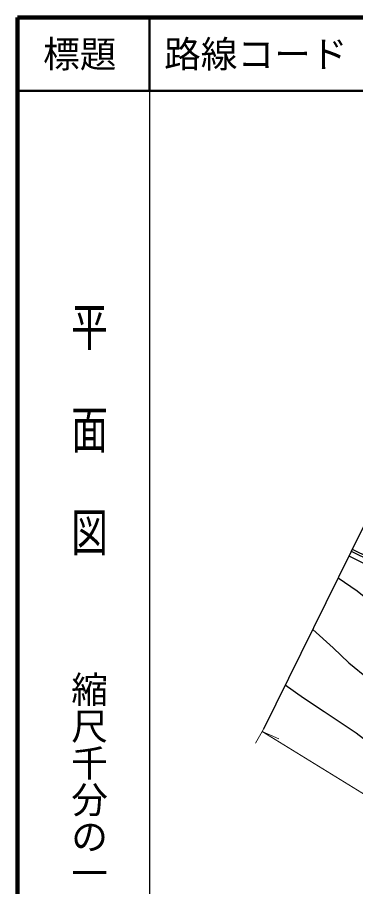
# Model space of a CAD drawing. Units: millimetres at full size, sheet at 1:1000; details may follow other scales. Extents: x 40000 to 680000, y 20000 to 380000.
# Drawn here: x 40000 to 86110, y 261650 to 380000 of the extents above; entities that cross this region are included whole.
import ezdxf
from ezdxf.enums import TextEntityAlignment as Align

# ---------------------------------------------------------------- set-up
doc = ezdxf.new("R2010")
doc.units = ezdxf.units.MM
doc.header["$LTSCALE"] = 1000
for name, color, linetype, lineweight in [('M-BGD', 7, 'Continuous', 25), ('M-BMK-OTRS', 5, 'Continuous', 25), ('M-STR-HTXT', 7, 'Continuous', 13), ('M-TTL', 2, 'Continuous', 140), ('M-TTL-BAND', 7, 'Continuous', 25), ('M-TTL-LINE', 7, 'Continuous', 50)]:
    doc.layers.add(name, color=color, linetype=linetype, lineweight=lineweight)
doc.layers.add('M-TTL-TXT', color=7, linetype='Continuous')
doc.styles.add('@ＭＳ ゴシック', font='')
doc.styles.add('ＭＳ ゴシック', font='')
doc.styles.get('@ＭＳ ゴシック').set_extended_font_data('@MS Gothic')
doc.styles.get('ＭＳ ゴシック').set_extended_font_data('MS Gothic')

msp = doc.modelspace()

# ---------------------------------------------------------------- linework, layer by layer
at = {"layer": 'M-BGD'}
for points in [[(85195, 306683), (94397, 302070), (99038, 299766), (104610, 296804)], [(85500, 307301), (123111, 288862), (147513, 276850), (155653, 272997), (165665, 268850), (176194, 265045), (188740, 261113), (198946, 258351)], [(85654, 307615), (123265, 289176), (147665, 277165), (155795, 273317), (165792, 269176), (176306, 265377), (188838, 261449), (199038, 258688)], [(83720, 303693), (86310, 301905), (91199, 298025), (97158, 293557), (101468, 290397)], [(80256, 296669), (83057, 294149), (85196, 292131), (87882, 289942), (90106, 288129), (92100, 286801), (94785, 284972), (96924, 283501), (99541, 281517), (101825, 279678)], [(76526, 289105), (79025, 287373), (81803, 285511), (86185, 282596), (88359, 280906), (89187, 280096), (90653, 278613), (92417, 276704), (94539, 274600), (96643, 272876), (99076, 271030), (101198, 269496), (103027, 268202), (106106, 266399), (109660, 264330), (113265, 262175), (115991, 260692)]]:
    msp.add_lwpolyline(points, dxfattribs=at)
at = {"layer": 'M-BMK-OTRS'}
msp.add_line((103064, 342917), (73565, 283100), dxfattribs=at)
at = {"layer": 'M-STR-HTXT'}
for p, q in [((73565, 283100), (72469, 281169)), ((73374, 282763), (75624, 281781))]:
    msp.add_line(p, q, dxfattribs=at)
msp.add_lwpolyline([(73374, 282763), (91067, 271884), (108421, 262709), (124620, 254856), (139687, 248277), (155115, 242464), (172330, 238178), (191937, 234004), (203608, 232128), (215933, 230557), (233038, 228972), (246685, 228372), (257360, 228281), (265376, 228281), (281856, 228497), (290225, 228497), (318720, 228546)], dxfattribs=at)
at = {"layer": 'M-TTL'}
for p, q in [((40000, 380000), (40000, 20000)), ((680000, 380000), (40000, 380000))]:
    msp.add_line(p, q, dxfattribs=at)
at = {"layer": 'M-TTL-BAND'}
msp.add_line((58000, 370000), (58000, 20000), dxfattribs=at)
at = {"layer": 'M-TTL-LINE'}
for p, q in [((58000, 380000), (58000, 370000)), ((40000, 370000), (680000, 370000))]:
    msp.add_line(p, q, dxfattribs=at)

# ---------------------------------------------------------------- texts
at = {"layer": 'M-TTL-BAND', "style": '@ＭＳ ゴシック', "width": 1.4}
msp.add_text('平  面  図', height=3666, rotation=270, dxfattribs=at).set_placement((49777, 306475), align=Align.MIDDLE_RIGHT)
at = {"layer": 'M-TTL-BAND', "style": '@ＭＳ ゴシック'}
msp.add_text('縮尺千分の一', height=3666, rotation=270, dxfattribs=at).set_placement((49777, 261030), align=Align.MIDDLE_RIGHT)
at = {"layer": 'M-TTL-TXT', "style": 'ＭＳ ゴシック'}
msp.add_text('標題', height=3666, dxfattribs=at).set_placement((48500, 375000), align=Align.MIDDLE_CENTER)
msp.add_text('路線コード', height=3666, dxfattribs=at).set_placement((60000, 375000), align=Align.MIDDLE_LEFT)

doc.saveas('drawing.dxf')
